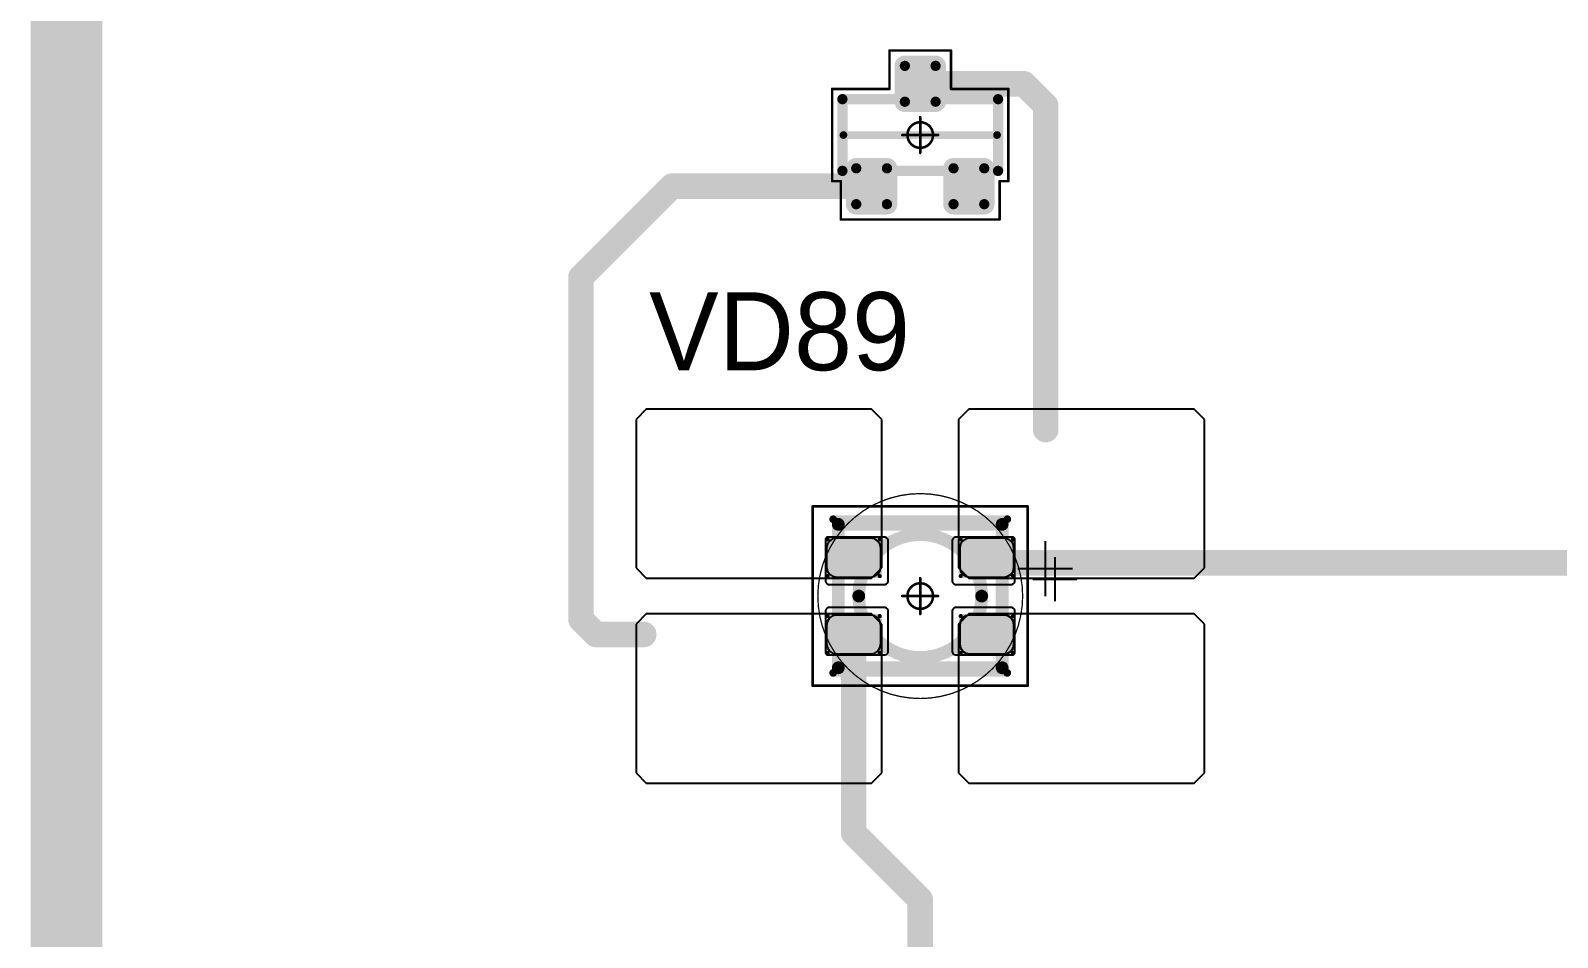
# Model space of a CAD drawing. Header units: millimetres. Extents: x 0 to 400, y 0 to 511.
# Drawn here: x 162.62 to 192.44, y 334.84 to 352.54 of the extents above; entities that cross this region are included whole.
import ezdxf

# ---------------------------------------------------------------- set-up
doc = ezdxf.new("R2010")
doc.units = ezdxf.units.MM
for name, color, linetype in [('Mechanical13', 56, 'Continuous'), ('Mechanical15', 56, 'Continuous'), ('Mechanical2', 216, 'Continuous'), ('TopLayer', 1, 'Continuous'), ('TopOverlay', 2, 'Continuous'), ('TopPaste', 8, 'Continuous'), ('TopSolder', 216, 'Continuous')]:
    doc.layers.add(name, color=color, linetype=linetype)

# ---------------------------------------------------------------- blocks, each defined once
blk = doc.blocks.new('SOT23_508')
at = {"layer": 'Mechanical13', "const_width": 0.2}
for points in [[(-0.7, 1.52), (0.7, 1.52)], [(-0.7, 1.52), (-0.7, -1.52)], [(0.7, 1.52), (0.7, -1.52)], [(-0.7, -1.52), (0.7, -1.52)]]:
    blk.add_lwpolyline(points, dxfattribs=at)
at = {"layer": 'Mechanical13', "const_width": 0.1}
for points in [[(-0.75, 1.52, 1), (-0.65, 1.52, 1)], [(-0.75, 1.52, 1), (-0.65, 1.52, 1)], [(0.65, 1.52, 1), (0.75, 1.52, 1)], [(0.65, 1.52, 1), (0.75, 1.52, 1)], [(-0.75, -1.52, 1), (-0.65, -1.52, 1)], [(-0.75, -1.52, 1), (-0.65, -1.52, 1)], [(0.65, -1.52, 1), (0.75, -1.52, 1)], [(0.65, -1.52, 1), (0.75, -1.52, 1)]]:
    blk.add_lwpolyline(points, format="xyb", close=True, dxfattribs=at)
at = {"layer": 'Mechanical15', "const_width": 0.05}
for points in [[(-1.65, 1.55), (-1.65, -1.55)], [(-1.65, 1.55), (-0.9, 1.55)], [(-0.9, 1.72), (-0.9, 1.55)], [(-0.9, 1.72), (0.9, 1.72)], [(0.9, 1.72), (0.9, 0.6)], [(0.9, 0.6), (1.65, 0.6)], [(1.65, 0.6), (1.65, -0.6)], [(0, 0.35), (0, -0.35)], [(-0.35, 0), (0.35, 0)], [(0.9, -0.6), (1.65, -0.6)], [(0.9, -0.6), (0.9, -1.72)], [(-1.65, -1.55), (-0.9, -1.55)], [(-0.9, -1.55), (-0.9, -1.72)], [(-0.9, -1.72), (0.9, -1.72)]]:
    blk.add_lwpolyline(points, dxfattribs=at)
at = {"layer": 'Mechanical15'}
for points, const_width in [([(-1.662, 1.55, 1), (-1.637, 1.55, 1)], 0.025), ([(-1.662, 1.55, 1), (-1.637, 1.55, 1)], 0.025), ([(-0.913, 1.72, 1), (-0.888, 1.72, 1)], 0.025), ([(-0.913, 1.72, 1), (-0.888, 1.72, 1)], 0.025), ([(-0.913, 1.55, 1), (-0.888, 1.55, 1)], 0.025), ([(-0.913, 1.55, 1), (-0.888, 1.55, 1)], 0.025), ([(0.888, 1.72, 1), (0.913, 1.72, 1)], 0.025), ([(0.888, 1.72, 1), (0.913, 1.72, 1)], 0.025), ([(0.888, 0.6, 1), (0.913, 0.6, 1)], 0.025), ([(0.888, 0.6, 1), (0.913, 0.6, 1)], 0.025), ([(1.637, 0.6, 1), (1.662, 0.6, 1)], 0.025), ([(1.637, 0.6, 1), (1.662, 0.6, 1)], 0.025), ([(-0.012, 0.35, 1), (0.012, 0.35, 1)], 0.025), ([(-0.362, 0, 1), (-0.337, 0, 1)], 0.025), ([(0.25, 0, 1), (-0.25, 0, 1)], 0.05), ([(-0.262, 0, 1), (-0.238, 0, 1)], 0.025), ([(0.238, 0, 1), (0.262, 0, 1)], 0.025), ([(0.337, 0, 1), (0.362, 0, 1)], 0.025), ([(-0.012, -0.35, 1), (0.012, -0.35, 1)], 0.025), ([(0.888, -0.6, 1), (0.913, -0.6, 1)], 0.025), ([(0.888, -0.6, 1), (0.913, -0.6, 1)], 0.025), ([(1.637, -0.6, 1), (1.662, -0.6, 1)], 0.025), ([(1.637, -0.6, 1), (1.662, -0.6, 1)], 0.025), ([(-1.662, -1.55, 1), (-1.637, -1.55, 1)], 0.025), ([(-1.662, -1.55, 1), (-1.637, -1.55, 1)], 0.025), ([(-0.913, -1.55, 1), (-0.888, -1.55, 1)], 0.025), ([(-0.913, -1.55, 1), (-0.888, -1.55, 1)], 0.025), ([(-0.913, -1.72, 1), (-0.888, -1.72, 1)], 0.025), ([(-0.913, -1.72, 1), (-0.888, -1.72, 1)], 0.025), ([(0.888, -1.72, 1), (0.913, -1.72, 1)], 0.025), ([(0.888, -1.72, 1), (0.913, -1.72, 1)], 0.025)]:
    blk.add_lwpolyline(points, format="xyb", close=True, dxfattribs=dict(at, const_width=const_width))
at = {"layer": 'TopLayer', "const_width": 0.1}
for points in [[(-1.4, 1.25, 1), (-1.3, 1.25, 1)], [(-0.7, 1.25, 1), (-0.6, 1.25, 1)], [(-1.4, 0.65, 1), (-1.3, 0.65, 1)], [(-0.7, 0.65, 1), (-0.6, 0.65, 1)], [(0.6, 0.3, 1), (0.7, 0.3, 1)], [(1.3, 0.3, 1), (1.4, 0.3, 1)], [(0.6, -0.3, 1), (0.7, -0.3, 1)], [(1.3, -0.3, 1), (1.4, -0.3, 1)], [(-1.4, -0.65, 1), (-1.3, -0.65, 1)], [(-0.7, -0.65, 1), (-0.6, -0.65, 1)], [(-1.4, -1.25, 1), (-1.3, -1.25, 1)], [(-0.7, -1.25, 1), (-0.6, -1.25, 1)]]:
    blk.add_lwpolyline(points, format="xyb", close=True, dxfattribs=at)
at = {"layer": 'TopLayer'}
for points in [[(-1.45, 1.25), (-1.45, 0.65), (-0.55, 1.25), (-0.55, 0.65)], [(-1.35, 1.35), (-1.35, 0.55), (-0.65, 1.35), (-0.65, 0.55)], [(0.55, 0.3), (0.55, -0.3), (1.45, 0.3), (1.45, -0.3)], [(0.65, 0.4), (0.65, -0.4), (1.35, 0.4), (1.35, -0.4)], [(-1.35, -0.55), (-1.35, -1.35), (-0.65, -0.55), (-0.65, -1.35)], [(-1.45, -0.65), (-1.45, -1.25), (-0.55, -0.65), (-0.55, -1.25)]]:
    blk.add_solid(points, dxfattribs=at)
at = {"layer": 'TopOverlay', "const_width": 0.15}
blk.add_lwpolyline([(0, 1.5), (0, -1.5)], dxfattribs=at)
at = {"layer": 'TopOverlay', "const_width": 0.075}
for points in [[(-0.038, 1.5, 1), (0.038, 1.5, 1)], [(-0.038, -1.5, 1), (0.038, -1.5, 1)]]:
    blk.add_lwpolyline(points, format="xyb", close=True, dxfattribs=at)
at = {"layer": 'TopPaste', "const_width": 0.075}
for points in [[(-1.387, 1.25, 1), (-1.313, 1.25, 1)], [(-0.687, 1.25, 1), (-0.613, 1.25, 1)], [(-1.387, 0.65, 1), (-1.313, 0.65, 1)], [(-0.687, 0.65, 1), (-0.613, 0.65, 1)], [(0.613, 0.3, 1), (0.687, 0.3, 1)], [(1.313, 0.3, 1), (1.387, 0.3, 1)], [(0.613, -0.3, 1), (0.687, -0.3, 1)], [(1.313, -0.3, 1), (1.387, -0.3, 1)], [(-1.387, -0.65, 1), (-1.313, -0.65, 1)], [(-0.687, -0.65, 1), (-0.613, -0.65, 1)], [(-1.387, -1.25, 1), (-1.313, -1.25, 1)], [(-0.687, -1.25, 1), (-0.613, -1.25, 1)]]:
    blk.add_lwpolyline(points, format="xyb", close=True, dxfattribs=at)
at = {"layer": 'TopPaste'}
for points in [[(-1.425, 1.25), (-1.425, 0.65), (-0.575, 1.25), (-0.575, 0.65)], [(-1.35, 1.325), (-1.35, 0.575), (-0.65, 1.325), (-0.65, 0.575)], [(0.575, 0.3), (0.575, -0.3), (1.425, 0.3), (1.425, -0.3)], [(0.65, 0.375), (0.65, -0.375), (1.35, 0.375), (1.35, -0.375)], [(-1.35, -0.575), (-1.35, -1.325), (-0.65, -0.575), (-0.65, -1.325)], [(-1.425, -0.65), (-1.425, -1.25), (-0.575, -0.65), (-0.575, -1.25)]]:
    blk.add_solid(points, dxfattribs=at)
at = {"layer": 'TopSolder', "const_width": 0.202}
for points in [[(-1.451, 1.25, 1), (-1.249, 1.25, 1)], [(-0.751, 1.25, 1), (-0.549, 1.25, 1)], [(-1.451, 0.65, 1), (-1.249, 0.65, 1)], [(-0.751, 0.65, 1), (-0.549, 0.65, 1)], [(0.549, 0.3, 1), (0.751, 0.3, 1)], [(1.249, 0.3, 1), (1.451, 0.3, 1)], [(0.549, -0.3, 1), (0.751, -0.3, 1)], [(1.249, -0.3, 1), (1.451, -0.3, 1)], [(-1.451, -0.65, 1), (-1.249, -0.65, 1)], [(-0.751, -0.65, 1), (-0.549, -0.65, 1)], [(-1.451, -1.25, 1), (-1.249, -1.25, 1)], [(-0.751, -1.25, 1), (-0.549, -1.25, 1)]]:
    blk.add_lwpolyline(points, format="xyb", close=True, dxfattribs=at)
at = {"layer": 'TopSolder'}
for points in [[(-1.552, 1.25), (-1.552, 0.65), (-0.448, 1.25), (-0.448, 0.65)], [(-1.35, 1.452), (-1.35, 0.448), (-0.65, 1.452), (-0.65, 0.448)], [(0.448, 0.3), (0.448, -0.3), (1.552, 0.3), (1.552, -0.3)], [(0.65, 0.502), (0.65, -0.502), (1.35, 0.502), (1.35, -0.502)], [(-1.35, -0.448), (-1.35, -1.452), (-0.65, -0.448), (-0.65, -1.452)], [(-1.552, -0.65), (-1.552, -1.25), (-0.448, -0.65), (-0.448, -1.25)]]:
    blk.add_solid(points, dxfattribs=at)
blk = doc.blocks.new('E65F_712')
at = {"layer": 'Mechanical13'}
for p, q in [((2.441, 1.071), (2.441, 0)), ((1.905, 0.536), (2.976, 0.536))]:
    blk.add_line(p, q, dxfattribs=at)
at = {"layer": 'Mechanical13', "const_width": 0.25}
for points in [[(-1.6, -1.4), (-1.6, 1.4)], [(-1.6, 1.4), (1.6, 1.4)], [(1.6, -1.4), (1.6, 1.4)], [(-1.6, -1.4), (1.6, -1.4)]]:
    blk.add_lwpolyline(points, dxfattribs=at)
at = {"layer": 'Mechanical13'}
for points, const_width in [([(-1.663, 1.4, 1), (-1.538, 1.4, 1)], 0.125), ([(-1.663, 1.4, 1), (-1.538, 1.4, 1)], 0.125), ([(1.537, 1.4, 1), (1.662, 1.4, 1)], 0.125), ([(1.537, 1.4, 1), (1.662, 1.4, 1)], 0.125), ([(1.2, 0, 1), (-1.2, 0, 1)], 0.25), ([(-1.263, 0, 1), (-1.138, 0, 1)], 0.125), ([(1.137, 0, 1), (1.262, 0, 1)], 0.125), ([(-1.663, -1.4, 1), (-1.538, -1.4, 1)], 0.125), ([(-1.663, -1.4, 1), (-1.538, -1.4, 1)], 0.125), ([(1.537, -1.4, 1), (1.662, -1.4, 1)], 0.125), ([(1.537, -1.4, 1), (1.662, -1.4, 1)], 0.125)]:
    blk.add_lwpolyline(points, format="xyb", close=True, dxfattribs=dict(at, const_width=const_width))
at = {"layer": 'Mechanical15', "const_width": 0.05}
for points in [[(-2.1, 1.75), (2.1, 1.75)], [(-2.1, -1.75), (-2.1, 1.75)], [(2.1, -1.75), (2.1, 1.75)], [(0, -0.35), (0, 0.35)], [(0, -0.35), (0, 0.35)], [(-0.35, 0), (0.35, 0)], [(-0.35, 0), (0.35, 0)], [(-2.1, -1.75), (2.1, -1.75)]]:
    blk.add_lwpolyline(points, dxfattribs=at)
at = {"layer": 'Mechanical15'}
for points, const_width in [([(-2.113, 1.75, 1), (-2.088, 1.75, 1)], 0.025), ([(-2.113, 1.75, 1), (-2.088, 1.75, 1)], 0.025), ([(2.087, 1.75, 1), (2.112, 1.75, 1)], 0.025), ([(2.087, 1.75, 1), (2.112, 1.75, 1)], 0.025), ([(-0.013, 0.35, 1), (0.012, 0.35, 1)], 0.025), ([(-0.013, 0.35, 1), (0.012, 0.35, 1)], 0.025), ([(-0.363, 0, 1), (-0.338, 0, 1)], 0.025), ([(-0.363, 0, 1), (-0.338, 0, 1)], 0.025), ([(0.25, 0, 1), (-0.25, 0, 1)], 0.05), ([(0.25, 0, 1), (-0.25, 0, 1)], 0.05), ([(-0.263, 0, 1), (-0.238, 0, 1)], 0.025), ([(-0.263, 0, 1), (-0.238, 0, 1)], 0.025), ([(0.237, 0, 1), (0.262, 0, 1)], 0.025), ([(0.237, 0, 1), (0.262, 0, 1)], 0.025), ([(0.337, 0, 1), (0.362, 0, 1)], 0.025), ([(0.337, 0, 1), (0.362, 0, 1)], 0.025), ([(-0.013, -0.35, 1), (0.012, -0.35, 1)], 0.025), ([(-0.013, -0.35, 1), (0.012, -0.35, 1)], 0.025), ([(-2.113, -1.75, 1), (-2.088, -1.75, 1)], 0.025), ([(-2.113, -1.75, 1), (-2.088, -1.75, 1)], 0.025), ([(2.087, -1.75, 1), (2.112, -1.75, 1)], 0.025), ([(2.087, -1.75, 1), (2.112, -1.75, 1)], 0.025)]:
    blk.add_lwpolyline(points, format="xyb", close=True, dxfattribs=dict(at, const_width=const_width))
at = {"layer": 'TopLayer'}
for p, q in [((-5.35, 3.65), (-5.55, 3.45)), ((-0.95, 3.65), (-5.35, 3.65)), ((-5.35, 3.65), (-5.35, 3.65)), ((-0.75, 3.45), (-0.95, 3.65)), ((0.95, 3.65), (0.75, 3.45)), ((5.35, 3.65), (0.95, 3.65)), ((0.95, 3.65), (0.95, 3.65)), ((5.55, 3.45), (5.35, 3.65)), ((-5.55, 3.45), (-5.55, 3.45)), ((-5.55, 3.45), (-5.55, 0.55)), ((-0.75, 0.55), (-0.75, 3.45)), ((0.75, 3.45), (0.75, 3.45)), ((0.75, 3.45), (0.75, 0.55)), ((5.55, 0.55), (5.55, 3.45)), ((-5.55, 0.55), (-5.35, 0.35)), ((-5.35, 0.35), (-0.95, 0.35)), ((-0.95, 0.35), (-0.75, 0.55)), ((0.75, 0.55), (0.95, 0.35)), ((0.95, 0.35), (5.35, 0.35)), ((5.35, 0.35), (5.55, 0.55)), ((-5.35, -0.35), (-5.55, -0.55)), ((-5.55, -0.55), (-5.55, -0.55)), ((-5.55, -0.55), (-5.55, -3.45)), ((-0.95, -0.35), (-5.35, -0.35)), ((-5.35, -0.35), (-5.35, -0.35)), ((-0.75, -0.55), (-0.95, -0.35)), ((-0.75, -3.45), (-0.75, -0.55)), ((0.95, -0.35), (0.75, -0.55)), ((0.75, -0.55), (0.75, -0.55)), ((0.75, -0.55), (0.75, -3.45)), ((5.35, -0.35), (0.95, -0.35)), ((0.95, -0.35), (0.95, -0.35)), ((5.55, -0.55), (5.35, -0.35)), ((5.55, -3.45), (5.55, -0.55)), ((-5.55, -3.45), (-5.35, -3.65)), ((-0.95, -3.65), (-0.75, -3.45)), ((0.75, -3.45), (0.95, -3.65)), ((5.35, -3.65), (5.55, -3.45)), ((-5.35, -3.65), (-0.95, -3.65)), ((0.95, -3.65), (5.35, -3.65))]:
    blk.add_line(p, q, dxfattribs=at)
at = {"layer": 'TopLayer', "const_width": 0.04}
for points in [[(-1.83, 1.11, 1), (-1.79, 1.11, 1)], [(-0.81, 1.11, 1), (-0.77, 1.11, 1)], [(0.77, 1.11, 1), (0.81, 1.11, 1)], [(1.79, 1.11, 1), (1.83, 1.11, 1)], [(-1.83, 0.39, 1), (-1.79, 0.39, 1)], [(-0.81, 0.39, 1), (-0.77, 0.39, 1)], [(0.77, 0.39, 1), (0.81, 0.39, 1)], [(1.79, 0.39, 1), (1.83, 0.39, 1)], [(-1.83, -0.39, 1), (-1.79, -0.39, 1)], [(-0.81, -0.39, 1), (-0.77, -0.39, 1)], [(0.77, -0.39, 1), (0.81, -0.39, 1)], [(1.79, -0.39, 1), (1.83, -0.39, 1)], [(-1.83, -1.11, 1), (-1.79, -1.11, 1)], [(-0.81, -1.11, 1), (-0.77, -1.11, 1)], [(0.77, -1.11, 1), (0.81, -1.11, 1)], [(1.79, -1.11, 1), (1.83, -1.11, 1)]]:
    blk.add_lwpolyline(points, format="xyb", close=True, dxfattribs=at)
at = {"layer": 'TopLayer'}
for points in [[(-1.85, 1.11), (-1.85, 0.39), (-0.75, 1.11), (-0.75, 0.39)], [(-1.81, 1.15), (-1.81, 0.35), (-0.79, 1.15), (-0.79, 0.35)], [(0.75, 1.11), (0.75, 0.39), (1.85, 1.11), (1.85, 0.39)], [(0.79, 1.15), (0.79, 0.35), (1.81, 1.15), (1.81, 0.35)], [(-1.85, -0.39), (-1.85, -1.11), (-0.75, -0.39), (-0.75, -1.11)], [(-1.81, -0.35), (-1.81, -1.15), (-0.79, -0.35), (-0.79, -1.15)], [(0.75, -0.39), (0.75, -1.11), (1.85, -0.39), (1.85, -1.11)], [(0.79, -0.35), (0.79, -1.15), (1.81, -0.35), (1.81, -1.15)]]:
    blk.add_solid(points, dxfattribs=at)
at = {"layer": 'TopOverlay'}
for p, q in [((2.628, 0.757), (2.628, -0.1)), ((2.2, 0.328), (3.057, 0.328))]:
    blk.add_line(p, q, dxfattribs=at)
at = {"layer": 'TopOverlay', "const_width": 0.15}
for points in [[(-1.7, 1.5), (1.7, 1.5)], [(-1.7, -1.5), (1.7, -1.5)]]:
    blk.add_lwpolyline(points, dxfattribs=at)
at = {"layer": 'TopOverlay', "const_width": 0.075}
for points in [[(-1.738, 1.5, 1), (-1.663, 1.5, 1)], [(1.662, 1.5, 1), (1.737, 1.5, 1)], [(-1.738, -1.5, 1), (-1.663, -1.5, 1)], [(1.662, -1.5, 1), (1.737, -1.5, 1)]]:
    blk.add_lwpolyline(points, format="xyb", close=True, dxfattribs=at)
at = {"layer": 'TopPaste'}
for p, q in [((-1.814, 1.011), (-1.829, 0.938)), ((-1.829, 0.938), (-1.829, 0.563)), ((-1.773, 1.073), (-1.814, 1.011)), ((-1.711, 1.114), (-1.773, 1.073)), ((-1.638, 1.129), (-1.711, 1.114)), ((-0.963, 1.129), (-1.638, 1.129)), ((-0.889, 1.114), (-0.963, 1.129)), ((-0.827, 1.073), (-0.889, 1.114)), ((-0.786, 1.011), (-0.827, 1.073)), ((-0.771, 0.938), (-0.786, 1.011)), ((-0.771, 0.563), (-0.771, 0.938)), ((0.786, 1.011), (0.771, 0.938)), ((0.771, 0.938), (0.771, 0.563)), ((0.827, 1.073), (0.786, 1.011)), ((0.889, 1.114), (0.827, 1.073)), ((0.962, 1.129), (0.889, 1.114)), ((1.637, 1.129), (0.962, 1.129)), ((1.711, 1.114), (1.637, 1.129)), ((1.773, 1.073), (1.711, 1.114)), ((1.814, 1.011), (1.773, 1.073)), ((1.829, 0.938), (1.814, 1.011)), ((1.829, 0.563), (1.829, 0.938)), ((-1.829, 0.563), (-1.814, 0.489)), ((-1.814, 0.489), (-1.773, 0.427)), ((-1.773, 0.427), (-1.711, 0.386)), ((-1.711, 0.386), (-1.638, 0.371)), ((-1.638, 0.371), (-0.963, 0.371)), ((-0.963, 0.371), (-0.889, 0.386)), ((-0.889, 0.386), (-0.827, 0.427)), ((-0.827, 0.427), (-0.786, 0.489)), ((-0.786, 0.489), (-0.771, 0.563)), ((0.771, 0.563), (0.786, 0.489)), ((0.786, 0.489), (0.827, 0.427)), ((0.827, 0.427), (0.889, 0.386)), ((0.889, 0.386), (0.962, 0.371)), ((0.962, 0.371), (1.637, 0.371)), ((1.637, 0.371), (1.711, 0.386)), ((1.711, 0.386), (1.773, 0.427)), ((1.773, 0.427), (1.814, 0.489)), ((1.814, 0.489), (1.829, 0.563)), ((-1.814, -0.489), (-1.829, -0.563)), ((-1.829, -0.563), (-1.829, -0.938)), ((-1.773, -0.427), (-1.814, -0.489)), ((-1.711, -0.386), (-1.773, -0.427)), ((-1.638, -0.371), (-1.711, -0.386)), ((-0.963, -0.371), (-1.638, -0.371)), ((-0.889, -0.386), (-0.963, -0.371)), ((-0.827, -0.427), (-0.889, -0.386)), ((-0.786, -0.489), (-0.827, -0.427)), ((-0.771, -0.563), (-0.786, -0.489)), ((-0.771, -0.938), (-0.771, -0.563)), ((0.786, -0.489), (0.771, -0.563)), ((0.771, -0.563), (0.771, -0.938)), ((0.827, -0.427), (0.786, -0.489)), ((0.889, -0.386), (0.827, -0.427)), ((0.962, -0.371), (0.889, -0.386)), ((1.637, -0.371), (0.962, -0.371)), ((1.711, -0.386), (1.637, -0.371)), ((1.773, -0.427), (1.711, -0.386)), ((1.814, -0.489), (1.773, -0.427)), ((1.829, -0.563), (1.814, -0.489)), ((1.829, -0.938), (1.829, -0.563)), ((-1.829, -0.938), (-1.814, -1.011)), ((-1.814, -1.011), (-1.773, -1.073)), ((-1.773, -1.073), (-1.711, -1.114)), ((-1.711, -1.114), (-1.638, -1.129)), ((-1.638, -1.129), (-0.963, -1.129)), ((-0.963, -1.129), (-0.889, -1.114)), ((-0.889, -1.114), (-0.827, -1.073)), ((-0.827, -1.073), (-0.786, -1.011)), ((-0.786, -1.011), (-0.771, -0.938)), ((0.771, -0.938), (0.786, -1.011)), ((0.786, -1.011), (0.827, -1.073)), ((0.827, -1.073), (0.889, -1.114)), ((0.889, -1.114), (0.962, -1.129)), ((0.962, -1.129), (1.637, -1.129)), ((1.637, -1.129), (1.711, -1.114)), ((1.711, -1.114), (1.773, -1.073)), ((1.773, -1.073), (1.814, -1.011)), ((1.814, -1.011), (1.829, -0.938))]:
    blk.add_line(p, q, dxfattribs=at)
at = {"layer": 'TopSolder'}
for p, q in [((-1.842, 1.129), (-1.85, 1.111)), ((-1.85, 1.111), (-1.85, 1.101)), ((-1.85, 1.101), (-1.85, 1.101)), ((-1.85, 1.101), (-1.85, 0.301)), ((-1.828, 1.143), (-1.842, 1.129)), ((-1.81, 1.151), (-1.828, 1.143)), ((-1.8, 1.151), (-1.81, 1.151)), ((-0.7, 1.151), (-1.8, 1.151)), ((-0.685, 1.151), (-0.7, 1.151)), ((-0.7, 1.151), (-0.7, 1.151)), ((-0.658, 1.139), (-0.685, 1.151)), ((-0.636, 1.118), (-0.658, 1.139)), ((-0.625, 1.09), (-0.636, 1.118)), ((-0.625, 1.076), (-0.625, 1.09)), ((-0.625, 0.301), (-0.625, 1.076)), ((0.636, 1.118), (0.625, 1.09)), ((0.625, 1.09), (0.625, 1.076)), ((0.625, 1.076), (0.625, 1.076)), ((0.625, 1.076), (0.625, 0.301)), ((0.657, 1.139), (0.636, 1.118)), ((0.685, 1.151), (0.657, 1.139)), ((0.7, 1.151), (0.685, 1.151)), ((1.8, 1.151), (0.7, 1.151)), ((1.81, 1.151), (1.8, 1.151)), ((1.8, 1.151), (1.8, 1.151)), ((1.828, 1.143), (1.81, 1.151)), ((1.842, 1.129), (1.828, 1.143)), ((1.85, 1.111), (1.842, 1.129)), ((1.85, 1.101), (1.85, 1.111)), ((1.85, 0.301), (1.85, 1.101)), ((-1.85, 0.301), (-1.85, 0.286)), ((-0.625, 0.286), (-0.625, 0.301)), ((-0.625, 0.301), (-0.625, 0.301)), ((0.625, 0.301), (0.625, 0.286)), ((1.85, 0.286), (1.85, 0.301)), ((1.85, 0.301), (1.85, 0.301)), ((-1.85, 0.286), (-1.839, 0.258)), ((-1.839, 0.258), (-1.818, 0.237)), ((-1.818, 0.237), (-1.79, 0.226)), ((-1.79, 0.226), (-1.775, 0.226)), ((-1.775, 0.226), (-1.775, 0.226)), ((-1.775, 0.226), (-0.7, 0.226)), ((-0.7, 0.226), (-0.685, 0.226)), ((-0.685, 0.226), (-0.658, 0.237)), ((-0.658, 0.237), (-0.636, 0.258)), ((-0.636, 0.258), (-0.625, 0.286)), ((0.625, 0.286), (0.636, 0.258)), ((0.636, 0.258), (0.657, 0.237)), ((0.657, 0.237), (0.685, 0.226)), ((0.685, 0.226), (0.7, 0.226)), ((0.7, 0.226), (0.7, 0.226)), ((0.7, 0.226), (1.775, 0.226)), ((1.775, 0.226), (1.79, 0.226)), ((1.79, 0.226), (1.817, 0.237)), ((1.817, 0.237), (1.839, 0.258)), ((1.839, 0.258), (1.85, 0.286)), ((-1.839, -0.257), (-1.85, -0.285)), ((-1.85, -0.285), (-1.85, -0.299)), ((-1.818, -0.236), (-1.839, -0.257)), ((-1.79, -0.224), (-1.818, -0.236)), ((-1.775, -0.224), (-1.79, -0.224)), ((-0.7, -0.224), (-1.775, -0.224)), ((-0.685, -0.224), (-0.7, -0.224)), ((-0.7, -0.224), (-0.7, -0.224)), ((-0.658, -0.236), (-0.685, -0.224)), ((-0.636, -0.257), (-0.658, -0.236)), ((-0.625, -0.285), (-0.636, -0.257)), ((-0.625, -0.299), (-0.625, -0.285)), ((0.636, -0.257), (0.625, -0.285)), ((0.625, -0.285), (0.625, -0.299)), ((0.657, -0.236), (0.636, -0.257)), ((0.685, -0.224), (0.657, -0.236)), ((0.7, -0.224), (0.685, -0.224)), ((1.775, -0.224), (0.7, -0.224)), ((1.79, -0.224), (1.775, -0.224)), ((1.775, -0.224), (1.775, -0.224)), ((1.817, -0.236), (1.79, -0.224)), ((1.839, -0.257), (1.817, -0.236)), ((1.85, -0.285), (1.839, -0.257)), ((1.85, -0.299), (1.85, -0.285)), ((-1.85, -0.299), (-1.85, -0.299)), ((-1.85, -0.299), (-1.85, -1.099)), ((-0.625, -1.074), (-0.625, -0.299)), ((0.625, -0.299), (0.625, -0.299)), ((0.625, -0.299), (0.625, -1.074)), ((1.85, -1.099), (1.85, -0.299)), ((-1.85, -1.099), (-1.85, -1.109)), ((-1.85, -1.109), (-1.842, -1.128)), ((-1.842, -1.128), (-1.828, -1.142)), ((-1.828, -1.142), (-1.81, -1.149)), ((-1.81, -1.149), (-1.8, -1.149)), ((-1.8, -1.149), (-0.7, -1.149)), ((-1.8, -1.149), (-1.8, -1.149)), ((-0.7, -1.149), (-0.685, -1.149)), ((-0.685, -1.149), (-0.658, -1.138)), ((-0.658, -1.138), (-0.636, -1.117)), ((-0.636, -1.117), (-0.625, -1.089)), ((-0.625, -1.089), (-0.625, -1.074)), ((-0.625, -1.074), (-0.625, -1.074)), ((0.625, -1.074), (0.625, -1.089)), ((0.625, -1.089), (0.636, -1.117)), ((0.636, -1.117), (0.657, -1.138)), ((0.657, -1.138), (0.685, -1.149)), ((0.685, -1.149), (0.7, -1.149)), ((0.7, -1.149), (1.8, -1.149)), ((0.7, -1.149), (0.7, -1.149)), ((1.8, -1.149), (1.81, -1.149)), ((1.81, -1.149), (1.828, -1.142)), ((1.828, -1.142), (1.842, -1.128)), ((1.842, -1.128), (1.85, -1.109)), ((1.85, -1.109), (1.85, -1.099)), ((1.85, -1.099), (1.85, -1.099))]:
    blk.add_line(p, q, dxfattribs=at)

msp = doc.modelspace()

# ---------------------------------------------------------------- linework, layer by layer
at = {"layer": 'Mechanical2'}
for points, const_width in [([(182, 341.5, 1), (178, 341.5, 1)], 0.0254), ([(180, 343.5, 1), (180, 343.5, 1)], 0.0005), ([(177.994, 341.5, 1), (178.006, 341.5, 1)], 0.0127), ([(178, 341.5, 1), (178, 341.5, 1)], 0.0005), ([(181.994, 341.5, 1), (182.006, 341.5, 1)], 0.0127), ([(182, 341.5, 1), (182, 341.5, 1)], 0.0005), ([(180, 339.5, 1), (180, 339.5, 1)], 0.0005)]:
    msp.add_lwpolyline(points, format="xyb", close=True, dxfattribs=dict(at, const_width=const_width))
at = {"layer": 'Mechanical2', "const_width": 0.001}
for points in [[(180, 339.5), (180, 343.5)], [(178, 341.5), (182, 341.5)]]:
    msp.add_lwpolyline(points, dxfattribs=at)
at = {"layer": 'TopLayer'}
for points, const_width in [([(163.325, 298.925), (163.325, 358.725)], 1.4), ([(180, 351.5), (182.025, 351.5)], 0.5), ([(182.025, 351.5), (182.45, 351.075)], 0.5), ([(182.45, 344.75), (182.45, 351.075)], 0.5), ([(173.375, 347.725), (175.15, 349.5)], 0.5), ([(175.15, 349.5), (179.05, 349.5)], 0.5), ([(173.375, 342.15), (173.375, 347.725)], 0.5), ([(173.375, 341.043), (173.375, 342.15)], 0.5), ([(181.4, 342.15), (193.375, 342.15)], 0.5), ([(173.375, 341.043), (173.668, 340.75)], 0.5), ([(173.668, 340.75), (174.6, 340.75)], 0.5), ([(178.7, 336.875), (178.7, 340.75)], 0.5), ([(178.7, 336.875), (180, 335.575)], 0.5), ([(180, 331.5), (180, 335.575)], 0.5)]:
    msp.add_lwpolyline(points, dxfattribs=dict(at, const_width=const_width))
at = {"layer": 'TopLayer', "const_width": 0.25}
for points in [[(179.875, 351.5, 1), (180.125, 351.5, 1)], [(181.9, 351.5, 1), (182.15, 351.5, 1)], [(181.9, 351.5, 1), (182.15, 351.5, 1)], [(182.325, 351.075, 1), (182.575, 351.075, 1)], [(182.325, 351.075, 1), (182.575, 351.075, 1)], [(175.025, 349.5, 1), (175.275, 349.5, 1)], [(175.025, 349.5, 1), (175.275, 349.5, 1)], [(178.925, 349.5, 1), (179.175, 349.5, 1)], [(173.25, 347.725, 1), (173.5, 347.725, 1)], [(173.25, 347.725, 1), (173.5, 347.725, 1)], [(182.325, 344.75, 1), (182.575, 344.75, 1)], [(173.25, 342.15, 1), (173.5, 342.15, 1)], [(173.25, 342.15, 1), (173.5, 342.15, 1)], [(181.275, 342.15, 1), (181.525, 342.15, 1)], [(173.25, 341.043, 1), (173.5, 341.043, 1)], [(173.25, 341.043, 1), (173.5, 341.043, 1)], [(173.543, 340.75, 1), (173.793, 340.75, 1)], [(173.543, 340.75, 1), (173.793, 340.75, 1)], [(174.475, 340.75, 1), (174.725, 340.75, 1)], [(178.575, 340.75, 1), (178.825, 340.75, 1)], [(178.575, 336.875, 1), (178.825, 336.875, 1)], [(178.575, 336.875, 1), (178.825, 336.875, 1)], [(179.875, 335.575, 1), (180.125, 335.575, 1)], [(179.875, 335.575, 1), (180.125, 335.575, 1)]]:
    msp.add_lwpolyline(points, format="xyb", close=True, dxfattribs=at)

# ---------------------------------------------------------------- block references
for name, p, rotation in [('SOT23_508', (180, 350.5), 90), ('E65F_712', (180, 341.5), 360)]:
    msp.add_blockref(name, p, dxfattribs=dict(rotation=rotation))

# ---------------------------------------------------------------- texts
at = {"layer": 'TopOverlay'}
msp.add_text('VD89', height=1.524, dxfattribs=at).set_placement((174.704, 345.908))

doc.saveas('drawing.dxf')
